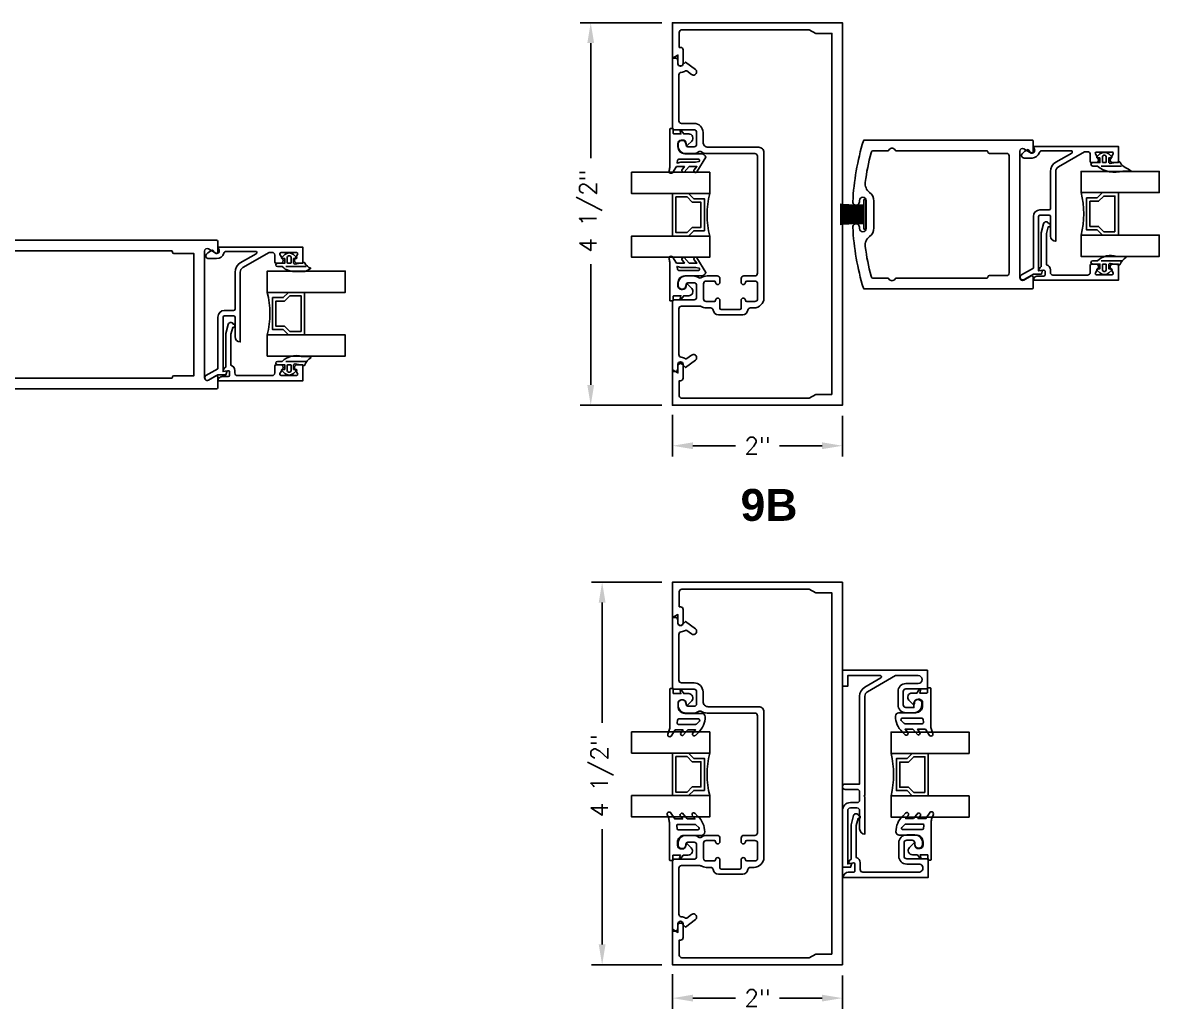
# Model space of a CAD drawing. Extents: x 0 to 139, y -24 to 89.
# Drawn here: x 47.735 to 51.078, y -4.708 to -1.807 of the extents above; entities that cross this region are included whole.
import ezdxf

# ---------------------------------------------------------------- set-up
doc = ezdxf.new("R2010")
doc.units = 0
doc.header["$MEASUREMENT"] = 0
doc.layers.get('DEFPOINTS').update_dxf_attribs({"linetype": 'CONTINUOUS'})
for name, color, linetype in [('R-ANNO-DIMS', 3, 'CONTINUOUS'), ('R-ANNO-TEXT', 6, 'CONTINUOUS'), ('R-DET1', 4, 'CONTINUOUS'), ('R-DET2', 2, 'CONTINUOUS'), ('R-OTLN', 1, 'CONTINUOUS'), ('R-PAT1', 5, 'CONTINUOUS')]:
    doc.layers.add(name, color=color, linetype=linetype)
doc.styles.get("Standard").update_dxf_attribs({"font": 'simplex'})
doc.styles.add('STYLE1', font='arialbd.ttf')
doc.dimstyles.new('1-4SIZE', dxfattribs={"dimtxt": 0.05, "dimasz": 0.06, "dimexe": 0.03125, "dimexo": 0.03125, "dimgap": 0.03125, "dimtad": 0, "dimdec": 5, "dimlfac": 4, "dimzin": 4, "dimtxsty": 'STANDARD', "dimcen": 0, "dimclrd": 256, "dimclre": 256, "dimclrt": 256, "dimazin": 3, "dimtfac": 1, "dimtdec": 5, "dimtofl": 0, "dimtmove": 0, "dimatfit": 3, "dimtolj": 1, "dimtzin": 4})

# ---------------------------------------------------------------- blocks, each defined once
blk = doc.blocks.new('*D97')
at = {"layer": 'DEFPOINTS', "color": 0}
for p in [(49.6461, -2.9288), (50.1461, -2.9324), (49.6461, -3.0513)]:
    blk.add_point(p, dxfattribs=at)
at = {"layer": 'R-ANNO-DIMS'}
for p, q in [((49.6461, -2.9601), (49.6461, -3.0826)), ((50.1461, -2.9636), (50.1461, -3.0826)), ((49.7061, -3.0513), (49.8315, -3.0513)), ((50.0861, -3.0513), (49.9607, -3.0513))]:
    blk.add_line(p, q, dxfattribs=at)
for points in [[(49.7061, -3.0413), (49.7061, -3.0613), (49.6461, -3.0513)], [(50.0861, -3.0413), (50.0861, -3.0613), (50.1461, -3.0513)]]:
    blk.add_solid(points, dxfattribs=at)
at = {"layer": 'R-ANNO-DIMS', "insert": (49.8961, -3.0513), "char_height": 0.05, "attachment_point": 5}
blk.add_mtext('\\A1;2"', dxfattribs=at)
blk = doc.blocks.new('*D98')
at = {"layer": 'DEFPOINTS', "color": 0}
for p in [(49.4055, -1.8074), (49.6461, -1.8074), (49.6461, -2.9324)]:
    blk.add_point(p, dxfattribs=at)
at = {"layer": 'R-ANNO-DIMS'}
for p, q in [((49.6149, -1.8074), (49.3743, -1.8074)), ((49.4055, -1.8674), (49.4055, -2.2052)), ((49.4055, -2.8724), (49.4055, -2.5177)), ((49.6149, -2.9324), (49.3743, -2.9324))]:
    blk.add_line(p, q, dxfattribs=at)
for points in [[(49.3955, -1.8674), (49.4155, -1.8674), (49.4055, -1.8074)], [(49.3955, -2.8724), (49.4155, -2.8724), (49.4055, -2.9324)]]:
    blk.add_solid(points, dxfattribs=at)
at = {"layer": 'R-ANNO-DIMS', "insert": (49.4055, -2.3614), "char_height": 0.05, "attachment_point": 5, "rotation": 90}
blk.add_mtext('\\A1;4 1/2"', dxfattribs=at)
blk = doc.blocks.new('*D100')
at = {"layer": 'DEFPOINTS', "color": 0}
for p in [(49.6461, -4.5739), (50.1461, -4.5775), (49.6461, -4.6755)]:
    blk.add_point(p, dxfattribs=at)
at = {"layer": 'R-ANNO-DIMS'}
for p, q in [((49.6461, -4.6052), (49.6461, -4.7067)), ((50.1461, -4.6087), (50.1461, -4.7067)), ((49.7061, -4.6755), (49.8315, -4.6755)), ((50.0861, -4.6755), (49.9607, -4.6755))]:
    blk.add_line(p, q, dxfattribs=at)
for points in [[(49.7061, -4.6655), (49.7061, -4.6855), (49.6461, -4.6755)], [(50.0861, -4.6655), (50.0861, -4.6855), (50.1461, -4.6755)]]:
    blk.add_solid(points, dxfattribs=at)
at = {"layer": 'R-ANNO-DIMS', "insert": (49.8961, -4.6755), "char_height": 0.05, "attachment_point": 5}
blk.add_mtext('\\A1;2"', dxfattribs=at)
blk = doc.blocks.new('*D101')
at = {"layer": 'DEFPOINTS', "color": 0}
for p in [(49.6461, -3.4525), (49.4391, -4.5775), (49.6461, -4.5775)]:
    blk.add_point(p, dxfattribs=at)
at = {"layer": 'R-ANNO-DIMS'}
for p, q in [((49.6149, -3.4525), (49.4078, -3.4525)), ((49.4391, -3.5125), (49.4391, -3.8659)), ((49.4391, -4.5175), (49.4391, -4.1784)), ((49.6149, -4.5775), (49.4078, -4.5775))]:
    blk.add_line(p, q, dxfattribs=at)
for points in [[(49.4291, -3.5125), (49.4491, -3.5125), (49.4391, -3.4525)], [(49.4291, -4.5175), (49.4491, -4.5175), (49.4391, -4.5775)]]:
    blk.add_solid(points, dxfattribs=at)
at = {"layer": 'R-ANNO-DIMS', "insert": (49.4391, -4.0221), "char_height": 0.05, "attachment_point": 5, "rotation": 90}
blk.add_mtext('\\A1;4 1/2"', dxfattribs=at)
blk = doc.blocks.new('P2728')
at = {"layer": 'R-DET2'}
blk.add_lwpolyline([(0.442, -0.028), (0.406, -0.064, -0.209411), (0.222, -0.144, -0.414214), (0.182, -0.104), (0.182, 0.096, 0.414214), (0.102, 0.176), (0.064, 0.176, 0.388879), (0.024, 0.139), (0.023, 0.123, 0.440011), (0.063, 0.08), (0.077, 0.08, -0.668179), (0.084, 0.063), (0.035, 0.015, -0.668179), (-0.05, 0.05), (-0.05, 0.109), (-0.09, 0.137, -0.836323), (-0.083, 0.151), (-0.05, 0.142), (-0.05, 0.226, 0.414214), (-0.056, 0.232), (-0.106, 0.232, -0.414214), (-0.112, 0.238), (-0.112, 0.266, -0.414214), (-0.106, 0.272), (0.332, 0.272, 0.082176), (0.38, 0.28), (0.426, 0.297)], format="xyb", dxfattribs=at)
blk.add_lwpolyline([(0.26, 0.181, 0.372312), (0.247, 0.166), (0.247, -0.064, 0.668179), (0.273, -0.075), (0.307, -0.041, 0.198912), (0.311, -0.03), (0.311, 0.171, 0.457395), (0.294, 0.186)], format="xyb", close=True, dxfattribs=at)
for points in [[(0.45, 0.257), (0.376, 0.208), (0.376, 0.117), (0.418, 0.148)], [(0.443, 0.118), (0.376, 0.061), (0.376, -0.031), (0.414, 0.001)]]:
    blk.add_lwpolyline(points, dxfattribs=at)
at = {"layer": 'R-DET2', "ltscale": 0.1}
for centre, radius, start, end in [((0.433, 0.274), 0.0237, 292.2345, 112.2345), ((0.414, 0.118), 0.0297, 360, 81.5397), ((0.427, -0.015), 0.0199, 310.2978, 130.2978)]:
    blk.add_arc(centre, radius, start, end, dxfattribs=at)
blk = doc.blocks.new('P013')
at = {"layer": 'R-DET2'}
for p, q in [((60.863, 44.307), (60.863, 44.657)), ((60.888, 44.657), (60.863, 44.657)), ((60.888, 44.307), (60.888, 44.657)), ((60.863, 44.482), (60.587, 44.482)), ((60.888, 44.307), (60.863, 44.307))]:
    blk.add_line(p, q, dxfattribs=at)
for centre, radius, start, end in [((60.806, 46.559), 1.969, 263.6003, 271.6641), ((60.806, 46.545), 1.969, 263.6003, 271.6641), ((60.793, 47.227), 2.661, 265.5435, 271.5038), ((60.793, 47.211), 2.661, 265.5435, 271.5038), ((60.782, 48.19), 3.652, 266.9284, 271.2698), ((60.782, 48.175), 3.652, 266.9284, 271.2698), ((60.737, 49.396), 4.887, 268.2351, 271.4785), ((60.725, 53.24), 8.744, 269.0929, 270.9054), ((60.725, 35.725), 8.744, 89.0946, 90.9071), ((60.737, 39.569), 4.887, 88.5215, 91.7649), ((60.782, 40.79), 3.652, 88.7302, 93.0716), ((60.782, 40.775), 3.652, 88.7302, 93.0716), ((60.793, 41.753), 2.661, 88.4962, 94.4565), ((60.793, 41.738), 2.661, 88.4962, 94.4565), ((60.806, 42.419), 1.969, 88.3359, 96.3997), ((60.806, 42.406), 1.969, 88.3359, 96.3997)]:
    blk.add_arc(centre, radius, start, end, dxfattribs=at)
blk = doc.blocks.new('P2728_COMPRESS')
at = {"layer": 'R-DET2'}
for points in [[(175.978, 42.937), (176.028, 42.864), (176.119, 42.864), (176.088, 42.905)], [(176.117, 42.931), (176.175, 42.864), (176.267, 42.864), (176.235, 42.902)]]:
    blk.add_lwpolyline(points, dxfattribs=at)
blk.add_lwpolyline([(176.266, 42.927), (176.372, 42.753, -0.301952), (176.324, 42.713), (176.124, 42.713, 0.414214), (176.044, 42.633), (176.044, 42.594, 0.388879), (176.081, 42.554), (176.097, 42.553, 0.440011), (176.14, 42.593), (176.14, 42.607, -0.668179), (176.157, 42.614), (176.206, 42.566, -0.668179), (176.17, 42.48), (176.111, 42.48), (176.083, 42.441, -0.836323), (176.069, 42.447), (176.078, 42.48), (175.994, 42.48, 0.414214), (175.988, 42.474), (175.988, 42.424, -0.414214), (175.982, 42.418), (175.954, 42.418, -0.414214), (175.948, 42.424), (175.948, 42.862, 0.083245), (175.94, 42.911), (175.94, 42.911)], format="xyb", dxfattribs=at)
blk.add_lwpolyline([(176.039, 42.79, 0.372312), (176.054, 42.778), (176.284, 42.778, 0.668179), (176.295, 42.803), (176.252, 42.812), (176.078, 42.811), (176.034, 42.824)], format="xyb", close=True, dxfattribs=at)
at = {"layer": 'R-DET2', "ltscale": 0.1}
for centre, radius, start, end in [((175.962, 42.92), 0.0237, 22.2345, 202.2345), ((176.251, 42.914), 0.0199, 40.2978, 220.2978), ((176.117, 42.901), 0.0297, 90, 171.5397)]:
    blk.add_arc(centre, radius, start, end, dxfattribs=at)

msp = doc.modelspace()

# ---------------------------------------------------------------- linework, layer by layer
at = {"layer": 'R-DET1'}
for points in [[(49.7359126, -2.1580903), (49.7359126, -2.1325903), (49.7359126, -2.1298403, 0.414151258), (49.7094126, -2.1033403), (49.6724126, -2.1033403, -0.413333333), (49.6649126, -2.0958403), (49.6649126, -1.9609153, -0.384292738), (49.6719126, -1.9532153, 0.125027091), (49.6839626, -1.9489653, -0.3082191), (49.6882626, -1.9490903), (49.7021876, -1.9594653, 0.615742841), (49.7171626, -1.9519403), (49.7171626, -1.9511403, 0.239176885), (49.7140376, -1.9449153), (49.6843626, -1.9228403), (49.6748876, -1.9323153, -0.667873573), (49.6616626, -1.9268403), (49.6616626, -1.9188403, 0.416132723), (49.6539126, -1.9110903), (49.6461626, -1.9110903), (49.6461626, -2.1170903, 0.414213562), (49.6511626, -2.1220903), (49.7094126, -2.1220903, -0.416132723), (49.7171626, -2.1298403), (49.7171626, -2.1645903, -0.412903226), (49.7094126, -2.1723403), (49.6909126, -2.1723403, -0.414213562), (49.6859126, -2.1673403), (49.6859126, -2.1652403, 1.011839456), (49.6626626, -2.1649653), (49.6626626, -2.1690903, 0.413978903), (49.6859126, -2.1923403), (49.7059876, -2.1923403, 0.143865672), (49.7228626, -2.1873653, -0.292539715), (49.7312376, -2.1873653, 0.14306262), (49.7481126, -2.1923403), (49.8884126, -2.1923403, -0.416132723), (49.8961626, -2.2000903), (49.8961626, -2.5440903, -0.412903226), (49.8884126, -2.5518403), (49.8558145, -2.5520902, 0.414213562), (49.8480645, -2.5598402), (49.8480645, -2.5708402, 0.414213562), (49.8543145, -2.5770902, 0.414213562), (49.8605645, -2.5708402, -0.414213562), (49.8643145, -2.5670902), (49.8885645, -2.5670902, -0.414213562), (49.8963145, -2.5748402), (49.8963145, -2.6193402, -0.414213562), (49.8885645, -2.6270902), (49.8643145, -2.6270902, -0.414213562), (49.8605645, -2.6233402, 0.414213562), (49.8543145, -2.6170902, 0.414213562), (49.8480645, -2.6233402), (49.8480645, -2.6470902, -0.414213562), (49.8443145, -2.6508402), (49.7893145, -2.6508402, -0.414213562), (49.7855645, -2.6470902), (49.7855645, -2.6233402, 0.414213562), (49.7793145, -2.6170902, 0.414213562), (49.7730645, -2.6233402, -0.414213562), (49.7693145, -2.6270902), (49.7450645, -2.6270902, -0.414213562), (49.7373145, -2.6193402), (49.7373145, -2.5748402, -0.414213562), (49.7450645, -2.5670902), (49.7693145, -2.5670902, -0.414213562), (49.7730645, -2.5708402, 0.414213562), (49.7793145, -2.5770902, 0.414213562), (49.7855645, -2.5708402), (49.7855645, -2.5598402, 0.414213579), (49.7778145, -2.5520902), (49.7481126, -2.5518403), (49.7481126, -2.5518403, 0.144487081), (49.7312376, -2.5567903, -0.292539715), (49.7228626, -2.5567903, 0.145286571), (49.7059876, -2.5518403), (49.6859126, -2.5518403, 0.415053763), (49.6626626, -2.5750903), (49.6626626, -2.5792153, 1.012901092), (49.6859126, -2.5789153), (49.6859126, -2.5768403, -0.414213562), (49.6909126, -2.5718403), (49.7094126, -2.5718403, -0.416132723), (49.7171626, -2.5795903), (49.7171626, -2.6143403, -0.412903226), (49.7094126, -2.6220903), (49.6511626, -2.6220903, 0.414213562), (49.6461626, -2.6270903), (49.6461626, -2.8330903), (49.6539126, -2.8330903, 0.412903226), (49.6616626, -2.8253403), (49.6616626, -2.8173403, -0.669038966), (49.6748876, -2.8118403), (49.6843626, -2.8213403), (49.7140376, -2.7992403, 0.238328156), (49.7171626, -2.7930403), (49.7171626, -2.7922153, 0.615742841), (49.7021876, -2.7846903), (49.6882626, -2.7950653, -0.3082191), (49.6839626, -2.7951903, 0.121337447), (49.6719126, -2.7909403, -0.384292738), (49.6649126, -2.7832403), (49.6649126, -2.6483403, -0.41641058), (49.672406, -2.6408402), (49.7265579, -2.6408402, -0.132705715), (49.7304606, -2.6418946, 0.132705715), (49.7450645, -2.6458402), (49.7580428, -2.6458402, -0.3737096), (49.7657167, -2.6525068, 0.3737096), (49.7810645, -2.6658402), (49.8525645, -2.6658402, 0.3737096), (49.8679123, -2.6525068, -0.3737096), (49.8755862, -2.6458402), (49.8859126, -2.6458402, 0.414213562), (49.9149126, -2.6168402), (49.9149126, -2.1885903, 0.415000983), (49.8999126, -2.1735903), (49.7514126, -2.1735903, -0.414517049)], [(50.7737183, -2.3651443), (50.7737183, -2.2446408, -0.267944175), (50.7814683, -2.2312173), (50.8585223, -2.1867303), (50.8672183, -2.1867303, -0.414213562), (50.8749683, -2.1944803), (50.8749683, -2.2149803, 0.414213562), (50.8787183, -2.2187303), (50.8917183, -2.2187303, 0.577350202), (50.89843, -2.2071053), (50.8903471, -2.1931053, -0.577350202), (50.8935947, -2.1874803), (50.939092, -2.1874803, -0.577351988), (50.9423396, -2.1931054), (50.9342566, -2.2071053, 0.577351988), (50.9409683, -2.2187303), (50.9577183, -2.2187303), (50.9577183, -2.1712303), (50.7077183, -2.1712303), (50.7111649, -2.1798542, -0.869075611), (50.6978456, -2.1874817), (50.6922184, -2.1802303, 0.123332445), (50.6746374, -2.1923986, 0.64476674), (50.6804513, -2.2052303), (50.7039683, -2.2052303, 0.330653628), (50.7255065, -2.1892386, -0.33065332), (50.7329252, -2.1837303), (50.8187229, -2.1837303, -0.767326322), (50.820598, -2.1907279), (50.7738433, -2.2177218, 0.26795022), (50.7582183, -2.2447851), (50.7582183, -2.3534803, -0.414213562), (50.7542183, -2.3574803), (50.7272183, -2.3574803, 0.414213562), (50.7077183, -2.3769803), (50.7077183, -2.5287586), (50.6728433, -2.5488937, 1), (50.6805933, -2.562317), (50.7077183, -2.5466564), (50.7316369, -2.5466564), (50.7347183, -2.5351564), (50.7232183, -2.5371842), (50.7232183, -2.3769803, -0.414213562), (50.7272183, -2.3729803), (50.7542183, -2.3729803, -0.414213562), (50.7582183, -2.3769803), (50.7582183, -2.4344803, 0.414213562), (50.7737183, -2.4499803)], [(50.9409683, -2.5171842), (50.9577183, -2.5171842), (50.9577183, -2.5646842), (50.7077183, -2.5646842, -0.41421368), (50.7202183, -2.5521842), (50.7384683, -2.5521842, 0.414213562), (50.7422183, -2.5484342), (50.7422183, -2.538303, 0.466306393), (50.7378171, -2.53461), (50.7232183, -2.5371842, -0.252127774), (50.7307184, -2.5241843), (50.7307183, -2.4254341), (50.7379544, -2.3984285, -0.715752791), (50.7525919, -2.3974512, -1.179503687), (50.7516322, -2.4072698), (50.7462183, -2.427475), (50.7462183, -2.5188599, -0.339713402), (50.7577183, -2.533834), (50.7577183, -2.5414342, 0.414213523), (50.7654683, -2.5491842), (50.8672183, -2.5491842, 0.414213657), (50.8749683, -2.5414342), (50.8749683, -2.5209342, -0.414213562), (50.8787183, -2.5171842), (50.8917183, -2.5171842, -0.57736514), (50.8984298, -2.5288095), (50.8903471, -2.5428092, 0.577351747), (50.8935947, -2.5484342), (50.9390919, -2.5484342, 0.577351362), (50.9423395, -2.5428092), (50.9342811, -2.5288513, -0.579445689), (50.9409683, -2.5171842, 1)], [(48.3745665, -2.6610155), (48.3745665, -2.5405121, -0.267944175), (48.3823165, -2.5270886), (48.4593705, -2.4826016), (48.4680665, -2.4826016, -0.414213562), (48.4758165, -2.4903516), (48.4758165, -2.5108516, 0.414213562), (48.4795665, -2.5146016), (48.4925665, -2.5146016, 0.577350202), (48.4992782, -2.5029766), (48.4911953, -2.4889766, -0.577350202), (48.4944429, -2.4833516), (48.5399402, -2.4833516, -0.577351988), (48.5431877, -2.4889766), (48.5351048, -2.5029765, 0.577351988), (48.5418165, -2.5146016), (48.5585665, -2.5146016), (48.5585665, -2.4671016), (48.3085665, -2.4671016), (48.3120131, -2.4757254, -0.869075611), (48.2986938, -2.4833529), (48.2930666, -2.4761015, 0.123332445), (48.2754856, -2.4882698, 0.64476674), (48.2812995, -2.5011016), (48.3048165, -2.5011015, 0.330653628), (48.3263547, -2.4851098, -0.33065332), (48.3337734, -2.4796016), (48.4195711, -2.4796016, -0.767326322), (48.4214461, -2.4865992), (48.3746915, -2.5135931, 0.26795022), (48.3590665, -2.5406563), (48.3590665, -2.6493515, -0.414213562), (48.3550665, -2.6533515), (48.3280665, -2.6533515, 0.414213562), (48.3085665, -2.6728515), (48.3085665, -2.8246298), (48.2736915, -2.8447649, 1), (48.2814415, -2.8581883), (48.3085665, -2.8425276), (48.3324851, -2.8425276), (48.3355665, -2.8310276), (48.3240665, -2.8330554), (48.3240665, -2.6728515, -0.414213562), (48.3280665, -2.6688515), (48.3550665, -2.6688515, -0.414213562), (48.3590665, -2.6728515), (48.3590665, -2.7303515, 0.414213562), (48.3745665, -2.7458515)], [(48.5418165, -2.8130554), (48.5585665, -2.8130554), (48.5585665, -2.8605554), (48.3085665, -2.8605554, -0.41421368), (48.3210665, -2.8480554), (48.3393165, -2.8480554, 0.414213562), (48.3430665, -2.8443054), (48.3430665, -2.8341742, 0.466306393), (48.3386653, -2.8304812), (48.3240665, -2.8330554, -0.252127774), (48.3315666, -2.8200555), (48.3315665, -2.7213054), (48.3388026, -2.6942997, -0.715752791), (48.3534401, -2.6933224, -1.179503687), (48.3524804, -2.703141), (48.3470665, -2.7233462), (48.3470665, -2.8147311, -0.339713402), (48.3585665, -2.8297052), (48.3585665, -2.8373054, 0.414213523), (48.3663165, -2.8450554), (48.4680665, -2.8450554, 0.414213657), (48.4758165, -2.8373054), (48.4758165, -2.8168054, -0.414213562), (48.4795665, -2.8130554), (48.4925665, -2.8130554, -0.57736514), (48.499278, -2.8246807), (48.4911953, -2.8386804, 0.577351747), (48.4944429, -2.8443054), (48.5399401, -2.8443054, 0.577351362), (48.5431877, -2.8386804), (48.5351293, -2.8247225, -0.579445689), (48.5418165, -2.8130554, 1)], [(49.7359126, -3.8031897), (49.7359126, -3.7776897), (49.7359126, -3.7749397, 0.414151258), (49.7094126, -3.7484397), (49.6724126, -3.7484397, -0.413333333), (49.6649126, -3.7409397), (49.6649126, -3.6060147, -0.384292738), (49.6719126, -3.5983147, 0.125027091), (49.6839626, -3.5940647, -0.3082191), (49.6882626, -3.5941897), (49.7021876, -3.6045647, 0.615742841), (49.7171626, -3.5970397), (49.7171626, -3.5962397, 0.239176885), (49.7140376, -3.5900147), (49.6843626, -3.5679397), (49.6748876, -3.5774147, -0.667873573), (49.6616626, -3.5719397), (49.6616626, -3.5639397, 0.416132723), (49.6539126, -3.5561897), (49.6461626, -3.5561897), (49.6461626, -3.7621897, 0.414213562), (49.6511626, -3.7671897), (49.7094126, -3.7671897, -0.416132723), (49.7171626, -3.7749397), (49.7171626, -3.8096897, -0.412903226), (49.7094126, -3.8174397), (49.6909126, -3.8174397, -0.414213562), (49.6859126, -3.8124397), (49.6859126, -3.8103397, 1.011839456), (49.6626626, -3.8100647), (49.6626626, -3.8141897, 0.413978903), (49.6859126, -3.8374397), (49.7059876, -3.8374397, 0.143865672), (49.7228626, -3.8324647, -0.292539715), (49.7312376, -3.8324647, 0.14306262), (49.7481126, -3.8374397), (49.8884126, -3.8374397, -0.416132723), (49.8961626, -3.8451897), (49.8961626, -4.1891897, -0.412903226), (49.8884126, -4.1969397), (49.8558145, -4.1971896, 0.414213562), (49.8480645, -4.2049396), (49.8480645, -4.2159396, 0.414213562), (49.8543145, -4.2221896, 0.414213562), (49.8605645, -4.2159396, -0.414213562), (49.8643145, -4.2121896), (49.8885645, -4.2121896, -0.414213562), (49.8963145, -4.2199396), (49.8963145, -4.2644396, -0.414213562), (49.8885645, -4.2721896), (49.8643145, -4.2721896, -0.414213562), (49.8605645, -4.2684396, 0.414213562), (49.8543145, -4.2621896, 0.414213562), (49.8480645, -4.2684396), (49.8480645, -4.2921897, -0.414213562), (49.8443145, -4.2959397), (49.7893145, -4.2959397, -0.414213562), (49.7855645, -4.2921897), (49.7855645, -4.2684396, 0.414213562), (49.7793145, -4.2621896, 0.414213562), (49.7730645, -4.2684396, -0.414213562), (49.7693145, -4.2721896), (49.7450645, -4.2721896, -0.414213562), (49.7373145, -4.2644396), (49.7373145, -4.2199396, -0.414213562), (49.7450645, -4.2121896), (49.7693145, -4.2121896, -0.414213562), (49.7730645, -4.2159396, 0.414213562), (49.7793145, -4.2221896, 0.414213562), (49.7855645, -4.2159396), (49.7855645, -4.2049396, 0.414213579), (49.7778145, -4.1971896), (49.7481126, -4.1969397), (49.7481126, -4.1969397, 0.144487081), (49.7312376, -4.2018897, -0.292539715), (49.7228626, -4.2018897, 0.145286571), (49.7059876, -4.1969397), (49.6859126, -4.1969397, 0.415053763), (49.6626626, -4.2201897), (49.6626626, -4.2243147, 1.012901092), (49.6859126, -4.2240147), (49.6859126, -4.2219397, -0.414213562), (49.6909126, -4.2169397), (49.7094126, -4.2169397, -0.416132723), (49.7171626, -4.2246897), (49.7171626, -4.2594397, -0.412903226), (49.7094126, -4.2671897), (49.6511626, -4.2671897, 0.414213562), (49.6461626, -4.2721897), (49.6461626, -4.4781897), (49.6539126, -4.4781897, 0.412903226), (49.6616626, -4.4704397), (49.6616626, -4.4624397, -0.669038966), (49.6748876, -4.4569397), (49.6843626, -4.4664397), (49.7140376, -4.4443397, 0.238328156), (49.7171626, -4.4381397), (49.7171626, -4.4373147, 0.615742841), (49.7021876, -4.4297897), (49.6882626, -4.4401647, -0.3082191), (49.6839626, -4.4402897, 0.121337447), (49.6719126, -4.4360397, -0.384292738), (49.6649126, -4.4283397), (49.6649126, -4.2934397, -0.41641058), (49.672406, -4.2859397), (49.7265579, -4.2859397, -0.132705715), (49.7304606, -4.2869941, 0.132705715), (49.7450645, -4.2909396), (49.7580428, -4.2909396, -0.3737096), (49.7657167, -4.2976063, 0.3737096), (49.7810645, -4.3109397), (49.8525645, -4.3109397, 0.3737096), (49.8679123, -4.2976063, -0.3737096), (49.8755862, -4.2909396), (49.8859126, -4.2909396, 0.414213562), (49.9149126, -4.2619396), (49.9149126, -3.8336897, 0.415000983), (49.8999126, -3.8186897), (49.7514126, -3.8186897, -0.414517049)], [(50.3328223, -3.8209743), (50.3563223, -3.8209743), (50.3563223, -3.8075243, -0.864516129), (50.3795723, -3.8075243), (50.3795723, -3.8132243, -0.415053763), (50.3563223, -3.8364743), (50.3328223, -3.8364743, -0.415053763), (50.3095723, -3.8132243), (50.3095723, -3.7739743, -0.415053763), (50.3328223, -3.7507243), (50.3688223, -3.7507243, 0.412765957), (50.3805723, -3.7389743), (50.3805723, -3.7387243, 0.412765957), (50.3688223, -3.7269743), (50.3020723, -3.7269743), (50.2198223, -3.7744493, 0.268052829), (50.2120723, -3.7878743), (50.2120723, -4.0462243), (50.2120723, -4.0787243), (50.2095723, -4.0812243), (50.2120723, -4.0837243), (50.2120723, -4.1932243), (50.2120723, -4.1932243, -0.412903226), (50.1965723, -4.1777243), (50.1965723, -4.1239743, 0.412903226), (50.1888223, -4.1162243), (50.1693223, -4.1162243, 0.412903226), (50.1615723, -4.1239743), (50.1615723, -4.2810493), (50.1733223, -4.2789743), (50.1702473, -4.2904743), (50.1460723, -4.2904743), (50.1460723, -4.1239743, -0.415053763), (50.1693223, -4.1007243), (50.1888223, -4.1007243, 0.412903226), (50.1965723, -4.0929743), (50.1965723, -4.0694743, 0.412903226), (50.1888223, -4.0617243), (50.1538223, -4.0617243, -1), (50.1538223, -4.0462243), (50.1965723, -4.0462243), (50.1965723, -3.7880243, -0.268909771), (50.2121973, -3.7609743), (50.2589178, -3.733971, 0.767140987), (50.2570412, -3.7269743), (50.1615723, -3.7269743), (50.1615723, -3.7582243), (50.1460723, -3.7582243), (50.1460723, -3.7114743), (50.3960723, -3.7114743), (50.3960723, -3.7662243), (50.3328223, -3.7662243, 0.412903226), (50.3250723, -3.7739743), (50.3250723, -3.8132243, 0.412903226), (50.3328223, -3.8209743)], [(50.1483846, -4.3206401), (50.1483846, -4.3206401), (50.3983846, -4.3206401), (50.3983846, -4.2658901), (50.3351346, -4.2658901, -0.414213562), (50.3273846, -4.2581401), (50.3273846, -4.2188902, -0.414213562), (50.3351346, -4.2111402), (50.3508846, -4.2111402, -0.414213562), (50.3586346, -4.2188902), (50.3586346, -4.2230154, 0.999995699), (50.3818846, -4.2230154), (50.3818846, -4.2188902, 0.414210521), (50.3586346, -4.1956401), (50.3351346, -4.1956401, 0.414210521), (50.3118846, -4.2188902), (50.3118846, -4.2581401, 0.414210521), (50.3351346, -4.2813902), (50.3710096, -4.2813902, -1.000002843), (50.3710096, -4.30514), (50.2061346, -4.30514, -0.414208088), (50.1983846, -4.29739), (50.1983846, -4.2772899, 0.339690287), (50.1868846, -4.2623153), (50.1868846, -4.1679306), (50.1922985, -4.1477256, 1.179378286), (50.1932596, -4.1379072, 0.716064469), (50.1786188, -4.1388918), (50.1713846, -4.1658902), (50.1713846, -4.2673635, 0.262905895), (50.1638846, -4.2806401), (50.1784834, -4.2780658, -0.466307263), (50.1828845, -4.2817588), (50.1828846, -4.3013902, -0.414242319), (50.1791346, -4.30514), (50.1638845, -4.30514, 0.41421037), (50.1483845, -4.3206401, 0.335481)]]:
    msp.add_lwpolyline(points, format="xyb", close=True, dxfattribs=at)
at = {"layer": 'R-DET2'}
for points in [[(50.9706034, -2.2438517), (50.9951373, -2.2435031, 0.102261209), (50.9799221, -2.2336482, -0.169063491), (50.9626955, -2.2181593, 0.378808837), (50.9600324, -2.2161891), (50.9337032, -2.2209926, -0.346241915), (50.9297353, -2.2185021), (50.9297353, -2.2049803), (50.9372846, -2.2047026, 0.608655902), (50.9386355, -2.2014164), (50.9294973, -2.1933388, 0.378617088), (50.9037233, -2.1933388), (50.8945852, -2.2014164, 0.608655902), (50.895936, -2.2047026), (50.9034853, -2.2049803), (50.9034853, -2.2187303), (50.8822353, -2.2187303, 1), (50.8822353, -2.2287303), (50.8959952, -2.2287303, 0.251835053)], [(50.9147353, -2.1972185, 0.341998713), (50.9109853, -2.2020597), (50.9109853, -2.2167303, 0.414213562), (50.9129853, -2.2187303), (50.9202353, -2.2187303, 0.414213562), (50.9222353, -2.2167303), (50.9222353, -2.2020597, 0.341998713), (50.9184853, -2.1972185, 0.127016654)], [(48.5399664, -2.5384752), (48.5644936, -2.5384752, 0.095256889), (48.5817713, -2.5295194, -0.169063491), (48.5645448, -2.5140305, 0.378808837), (48.5618816, -2.5120603), (48.5355525, -2.5168638, -0.346241915), (48.5315846, -2.5143733), (48.5315846, -2.5008516), (48.5391339, -2.5005738, 0.608655902), (48.5404847, -2.4972877), (48.5313466, -2.48921, 0.378617088), (48.5055726, -2.48921), (48.4964344, -2.4972877, 0.608655902), (48.4977852, -2.5005738), (48.5053346, -2.5008516), (48.5053346, -2.5146016), (48.4840846, -2.5146016, 1), (48.4840846, -2.5246016), (48.4978444, -2.5246016, 0.227391241)], [(48.5165846, -2.4930897, 0.341998713), (48.5128346, -2.4979309), (48.5128346, -2.5126016, 0.414213562), (48.5148346, -2.5146016), (48.5220846, -2.5146016, 0.414213562), (48.5240846, -2.5126016), (48.5240846, -2.4979309, 0.341998713), (48.5203346, -2.4930897, 0.127016654)], [(50.9529496, -2.4949628), (50.9774768, -2.4949628, -0.477037012), (50.979922, -2.4979831, 0.149348483), (50.9626955, -2.5177553, -0.378808837), (50.9600323, -2.5197255), (50.9337032, -2.514922, 0.346241915), (50.9297353, -2.5174125), (50.9297353, -2.5309342), (50.9372846, -2.531212, -0.608655902), (50.9386354, -2.5344981), (50.9294972, -2.5425758, -0.378617088), (50.9037233, -2.5425758), (50.8945851, -2.5344981, -0.608655902), (50.8959359, -2.5312119), (50.9034853, -2.5309342), (50.9034853, -2.5171842), (50.8822353, -2.5171842, -1), (50.8822353, -2.5071842), (50.8959952, -2.5071842, -0.27484038)], [(50.9147353, -2.5386961, -0.341998713), (50.9109853, -2.5338548), (50.9109853, -2.5191842, -0.414213562), (50.9129853, -2.5171842), (50.9202353, -2.5171842, -0.414213562), (50.9222353, -2.5191842), (50.9222353, -2.5338548, -0.341998713), (50.9184853, -2.5386961, -0.127016654)], [(48.5550511, -2.7883667), (48.5795782, -2.7898237, -0.477037012), (48.5820235, -2.7928439, 0.14422513), (48.5645447, -2.8136265, -0.378808837), (48.5618816, -2.8155968), (48.5355524, -2.8107932, 0.346241915), (48.5315845, -2.8132837), (48.5315845, -2.8268054), (48.5391338, -2.8270832, -0.608655902), (48.5404847, -2.8303694), (48.5313465, -2.838447, -0.378617088), (48.5055725, -2.838447), (48.4964343, -2.8303693, -0.608655902), (48.4977852, -2.8270831), (48.5053345, -2.8268054), (48.5053345, -2.8130554), (48.4840845, -2.8130554, -1), (48.4840845, -2.8030554), (48.4978444, -2.8030554, -0.267763014)], [(48.5165845, -2.8345673, -0.341998713), (48.5128345, -2.829726), (48.5128345, -2.8150554, -0.414213562), (48.5148345, -2.8130554), (48.5220845, -2.8130554, -0.414213562), (48.5240845, -2.8150554), (48.5240845, -2.8297261, -0.341998713), (48.5203345, -2.8345673, -0.127016654)]]:
    msp.add_lwpolyline(points, format="xyb", close=True, dxfattribs=at)
for points in [[(50.9070328, -2.2287303), (50.9669768, -2.2286684)], [(49.6560376, -2.3195499), (49.6560376, -2.4245499), (49.6888954, -2.4245499), (49.7043954, -2.4090499), (49.7297876, -2.4090499), (49.7297876, -2.3350499), (49.7043954, -2.3350499), (49.6888954, -2.3195499), (49.6560376, -2.3195499)], [(50.9478432, -2.4218512), (50.9478432, -2.3168512), (50.9149854, -2.3168512), (50.8994854, -2.3323512), (50.8740932, -2.3323512), (50.8740932, -2.4063512), (50.8994854, -2.4063512), (50.9149854, -2.4218512), (50.9478432, -2.4218512)], [(50.9070327, -2.5071842), (50.9669767, -2.5072462)], [(48.508882, -2.5246016), (48.568826, -2.5245397)], [(48.5532832, -2.7152056), (48.5532832, -2.6102056), (48.5204254, -2.6102056), (48.5049254, -2.6257056), (48.4795332, -2.6257056), (48.4795332, -2.6997056), (48.5049254, -2.6997056), (48.5204254, -2.7152056), (48.5532832, -2.7152056)], [(48.508882, -2.8030554), (48.568826, -2.8031174)], [(49.6560376, -3.9650346), (49.6560376, -4.0700346), (49.6888954, -4.0700346), (49.7043954, -4.0545346), (49.7297876, -4.0545346), (49.7297876, -3.9805346), (49.7043954, -3.9805346), (49.6888954, -3.9650346), (49.6560376, -3.9650346)], [(50.3885095, -4.0708032), (50.3885095, -3.9658032), (50.3556516, -3.9658032), (50.3401516, -3.9813032), (50.3147595, -3.9813032), (50.3147595, -4.0553032), (50.3401516, -4.0553032), (50.3556516, -4.0708032), (50.3885095, -4.0708032)]]:
    msp.add_lwpolyline(points, dxfattribs=at)
for points in [[(49.5257375, -2.2470499), (49.5257374, -2.3095499), (49.7555376, -2.3095499), (49.7555376, -2.2470499), (49.5257374, -2.2470499), (49.7555376, -2.2470499), (49.7555376, -2.3095499), (49.6930376, -2.3095499), (49.7085376, -2.3250499), (49.7397876, -2.3250499), (49.7397876, -2.4190499), (49.7085376, -2.4190499), (49.6930376, -2.4345499), (49.6460376, -2.4345499), (49.6460376, -2.3095499), (49.6460376, -2.4345499), (49.5257374, -2.4345499), (49.5257374, -2.4970499), (49.7555376, -2.4970499), (49.7555376, -2.4345499), (49.6930376, -2.4345499), (49.7555376, -2.4345499, -0.123310184), (49.7555376, -2.3095499, 1.56900442)], [(51.0781433, -2.4943512), (51.0781434, -2.4318512), (50.8483432, -2.4318512), (50.8483432, -2.4943512), (51.0781434, -2.4943512), (50.8483432, -2.4943512), (50.8483432, -2.4318512), (50.9108432, -2.4318512), (50.8953432, -2.4163512), (50.8640932, -2.4163512), (50.8640932, -2.3223512), (50.8953432, -2.3223512), (50.9108432, -2.3068512), (50.9578432, -2.3068512), (50.9578432, -2.4318512), (50.9578432, -2.3068512), (51.0781434, -2.3068512), (51.0781434, -2.2443512), (50.8483432, -2.2443512), (50.8483432, -2.3068512), (50.9108432, -2.3068512), (50.8483432, -2.3068512, -0.123310184), (50.8483432, -2.4318512, 1.56900442)], [(48.6835833, -2.7877056), (48.6835834, -2.7252056), (48.4537832, -2.7252056), (48.4537832, -2.7877056), (48.6835834, -2.7877056), (48.4537832, -2.7877056), (48.4537832, -2.7252056), (48.5162832, -2.7252056), (48.5007832, -2.7097056), (48.4695332, -2.7097056), (48.4695332, -2.6157056), (48.5007832, -2.6157056), (48.5162832, -2.6002056), (48.5632832, -2.6002056), (48.5632832, -2.7252056), (48.5632832, -2.6002056), (48.6835834, -2.6002056), (48.6835834, -2.5377056), (48.4537832, -2.5377056), (48.4537832, -2.6002056), (48.5162832, -2.6002056), (48.4537832, -2.6002056, -0.123310184), (48.4537832, -2.7252056, 1.56900442)], [(49.5257375, -3.8925346), (49.5257374, -3.9550346), (49.7555376, -3.9550346), (49.7555376, -3.8925346), (49.5257374, -3.8925346), (49.7555376, -3.8925346), (49.7555376, -3.9550346), (49.6930376, -3.9550346), (49.7085376, -3.9705346), (49.7397876, -3.9705346), (49.7397876, -4.0645346), (49.7085376, -4.0645346), (49.6930376, -4.0800346), (49.6460376, -4.0800346), (49.6460376, -3.9550346), (49.6460376, -4.0800346), (49.5257374, -4.0800346), (49.5257374, -4.1425346), (49.7555376, -4.1425346), (49.7555376, -4.0800346), (49.6930376, -4.0800346), (49.7555376, -4.0800346, -0.123310184), (49.7555376, -3.9550346, 1.56900442)], [(50.5188096, -4.1433032), (50.5188096, -4.0808032), (50.2890095, -4.0808032), (50.2890095, -4.1433032), (50.5188096, -4.1433032), (50.2890095, -4.1433032), (50.2890095, -4.0808032), (50.3515095, -4.0808032), (50.3360095, -4.0653032), (50.3047595, -4.0653032), (50.3047595, -3.9713032), (50.3360095, -3.9713032), (50.3515095, -3.9558032), (50.3985095, -3.9558032), (50.3985095, -4.0808032), (50.3985095, -3.9558032), (50.5188096, -3.9558032), (50.5188096, -3.8933032), (50.2890095, -3.8933032), (50.2890095, -3.9558032), (50.3515095, -3.9558032), (50.2890095, -3.9558032, -0.123310184), (50.2890095, -4.0808032, 1.56900442)]]:
    msp.add_lwpolyline(points, format="xyb", dxfattribs=at)
at = {"layer": 'R-OTLN'}
for points in [[(50.1148223, -2.9009471), (50.067514, -2.9009471), (50.0484473, -2.9117971), (49.6737723, -2.9117971, -0.411010682), (49.6660723, -2.9040471), (49.6660723, -2.8599721), (49.6695723, -2.8599721, 0.412903226), (49.6773223, -2.8522221), (49.6773223, -2.8123721, 1), (49.6618223, -2.8123721), (49.6618223, -2.8372221), (49.6460723, -2.8281221), (49.6460723, -2.9323721), (50.1460723, -2.9323721), (50.1460723, -1.8073721), (49.6460723, -1.8073721), (49.6460723, -1.9116221), (49.6618223, -1.9025221), (49.6618223, -1.9273721, 1), (49.6773223, -1.9273721), (49.6773223, -1.8875221, 0.412903226), (49.6695723, -1.8797721), (49.6660723, -1.8797721), (49.6660723, -1.8356971, -0.411010682), (49.6737723, -1.8279471), (50.0484473, -1.8279471), (50.067514, -1.8387971), (50.1149973, -1.8387971)], [(50.2077157, -2.1542219, -0.330645611), (50.2101088, -2.1524451), (50.7043992, -2.1524451, -0.414220914), (50.7068992, -2.1549452), (50.7068982, -2.1871841, -0.577351782), (50.7012732, -2.1904317), (50.6795232, -2.1778743, 0.577351782), (50.6678982, -2.1845859), (50.6678986, -2.5577822, 0.577350058), (50.6795236, -2.5644939), (50.7012736, -2.5519365, -0.577350058), (50.7068986, -2.5551841), (50.7068992, -2.5874451, -0.41422091), (50.7043992, -2.5899451), (50.2101154, -2.5899451, -0.330637101), (50.2077223, -2.5881684, -0.060960809), (50.1765844, -2.4086435, -1.025300629), (50.1960044, -2.4081582), (50.1960044, -2.4122755, 1), (50.2155016, -2.4122755), (50.2155016, -2.4124239), (50.2155016, -2.3302741, 1), (50.1960016, -2.3302741), (50.1960016, -2.3342271, -1.025288825), (50.1765836, -2.3337421, -0.060958885)], [(50.2302439, -2.1894859, 0.030989132), (50.2131183, -2.2768312, 0.275924789), (50.2257997, -2.3062661, -0.240811718), (50.2387516, -2.3315986), (50.2387516, -2.4107916, -0.240797863), (50.2258011, -2.4361232, 0.275918607), (50.2131211, -2.4655581, 0.030989761), (50.2302497, -2.5529045, 0.341182907), (50.237748, -2.5586951), (50.2792992, -2.5586951, -0.274395728), (50.2825909, -2.5606487, 0.593476057), (50.3012438, -2.5606487, -0.274395728), (50.3045355, -2.5586951), (50.5703992, -2.5586951, 0.424012536), (50.5741471, -2.5548201, -0.424012536), (50.5778951, -2.5509451), (50.6288992, -2.5509451, 0.414213562), (50.6366492, -2.5431951), (50.6366492, -2.1991951, 0.414213562), (50.6288992, -2.1914451), (50.5778992, -2.1914451, -0.424012536), (50.5741513, -2.1875701, 0.424012536), (50.5704034, -2.1836951), (50.3045105, -2.1836951, -0.274395728), (50.3012188, -2.1817416, 0.593476057), (50.2825659, -2.1817416, -0.274395728), (50.2792742, -2.1836951), (50.2377422, -2.1836951, 0.341191815)], [(48.2808811, -2.4726679), (48.3026016, -2.4852079, 0.580396234), (48.308256, -2.4819776), (48.3082561, -2.4504776, 0.414213562), (48.3045061, -2.4467276), (47.3644585, -2.4467276, 0.39604812), (47.3332693, -2.4760284), (47.3082715, -2.8759942, 0.432616316), (47.3160064, -2.8842276), (48.3045061, -2.8842277, 0.414213562), (48.3082561, -2.8804777), (48.3082561, -2.8489773, 0.580388313), (48.3026016, -2.8457469), (48.2808811, -2.8582871, -0.57735074), (48.2692561, -2.8515754), (48.269256, -2.4793796, -0.577349127)], [(48.1755063, -2.8489777), (48.1755063, -2.8492277, -0.414213562), (48.1717563, -2.8529777), (47.4077553, -2.8529776, -0.414213562), (47.4040053, -2.8492276), (47.4040053, -2.8489776, 0.414213562), (47.4002553, -2.8452276), (47.3415053, -2.8452276), (47.3644584, -2.4779776), (48.1717563, -2.4779776, -0.414213562), (48.1755063, -2.4817276), (48.1755063, -2.4819776, 0.414213562), (48.1792563, -2.4857276), (48.2375218, -2.4857276), (48.2380063, -2.8452276), (48.1792563, -2.8452277, 0.414213562)], [(50.1148223, -4.5460466), (50.067514, -4.5460466), (50.0484473, -4.5568966), (49.6737723, -4.5568966, -0.411010682), (49.6660723, -4.5491466), (49.6660723, -4.5050716), (49.6695723, -4.5050716, 0.412903226), (49.6773223, -4.4973216), (49.6773223, -4.4574716, 1), (49.6618223, -4.4574716), (49.6618223, -4.4823216), (49.6460723, -4.4732216), (49.6460723, -4.5774716), (50.1460723, -4.5774716), (50.1460723, -3.4524716), (49.6460723, -3.4524716), (49.6460723, -3.5567216), (49.6618223, -3.5476216), (49.6618223, -3.5724716, 1), (49.6773223, -3.5724716), (49.6773223, -3.5326216, 0.412903226), (49.6695723, -3.5248716), (49.6660723, -3.5248716), (49.6660723, -3.4807966, -0.411010682), (49.6737723, -3.4730466), (50.0484473, -3.4730466), (50.067514, -3.4838966), (50.1149973, -3.4838966)]]:
    msp.add_lwpolyline(points, format="xyb", close=True, dxfattribs=at)

# ---------------------------------------------------------------- block references
at = {"layer": 'R-DET2', "yscale": 0.25, "zscale": 0.25}
for p, xscale, rotation in [((49.70636, -3.7927281), -0.25, 90), ((50.3379329, -3.7908997), 0.25, 270), ((49.7048697, -4.2425143), 0.25, 90.00000000000001), ((50.3394232, -4.2416213), -0.25, 270)]:
    msp.add_blockref('P2728', p, dxfattribs=dict(at, xscale=xscale, rotation=rotation))
at = {"layer": 'R-PAT1', "xscale": -0.25, "yscale": 0.25, "zscale": 0.25, "rotation": 180}
msp.add_blockref('P2728_COMPRESS', (5.6512415, 8.4858262), dxfattribs=at)
at = {"layer": 'R-PAT1', "xscale": 0.25, "yscale": 0.25, "zscale": 0.25}
for name, p in [('P013', (34.9928337, -13.4913651)), ('P2728_COMPRESS', (5.6512415, -13.2300067))]:
    msp.add_blockref(name, p, dxfattribs=at)

# ---------------------------------------------------------------- texts
at = {"layer": 'R-ANNO-TEXT', "insert": (50.0136841, -3.1783776, 1.5526731), "char_height": 0.09375, "width": 1.787222288, "attachment_point": 3, "style": 'STYLE1'}
msp.add_mtext('9B', dxfattribs=at)

# ---------------------------------------------------------------- dimensions: what is measured, and where the dimension line sits
at = {"layer": 'R-ANNO-DIMS', "color": 3}
for base, p1, p2, picture, middle in [((49.405516, -1.8073721), (49.6461392, -2.9323721), (49.6461392, -1.8073721), '*D98', (49.405516, -2.3614162)), ((49.4390778, -4.5774716), (49.6461392, -3.4524716), (49.6461392, -4.5774716), '*D101', (49.4390778, -4.0221086))]:
    dim = msp.add_linear_dim(base=base, p1=p1, p2=p2, angle=90, dimstyle='1-4SIZE', override={"dimpost": '"'}, dxfattribs=at)
    dim.commit()
    dim.dimension.update_dxf_attribs({"geometry": picture, "text_midpoint": middle, "dimtype": 160})
dim = msp.add_linear_dim(base=(49.6460723, -3.0513114), p1=(50.1461392, -2.9323721), p2=(49.6460723, -2.9288242), dimstyle='1-4SIZE', override={"dimpost": '"'}, dxfattribs=at)
dim.commit()
dim.dimension.update_dxf_attribs({"geometry": '*D97', "text_midpoint": (49.8960723, -3.0513114), "dimtype": 160})
dim = msp.add_linear_dim(base=(49.6460723, -4.6754654), p1=(50.1461392, -4.5774716), p2=(49.6460723, -4.5739236), dimstyle='1-4SIZE', override={"dimpost": '"'}, dxfattribs=at)
dim.commit()
dim.dimension.update_dxf_attribs({"geometry": '*D100', "text_midpoint": (49.8961057, -4.6754654)})

doc.saveas('drawing.dxf')
